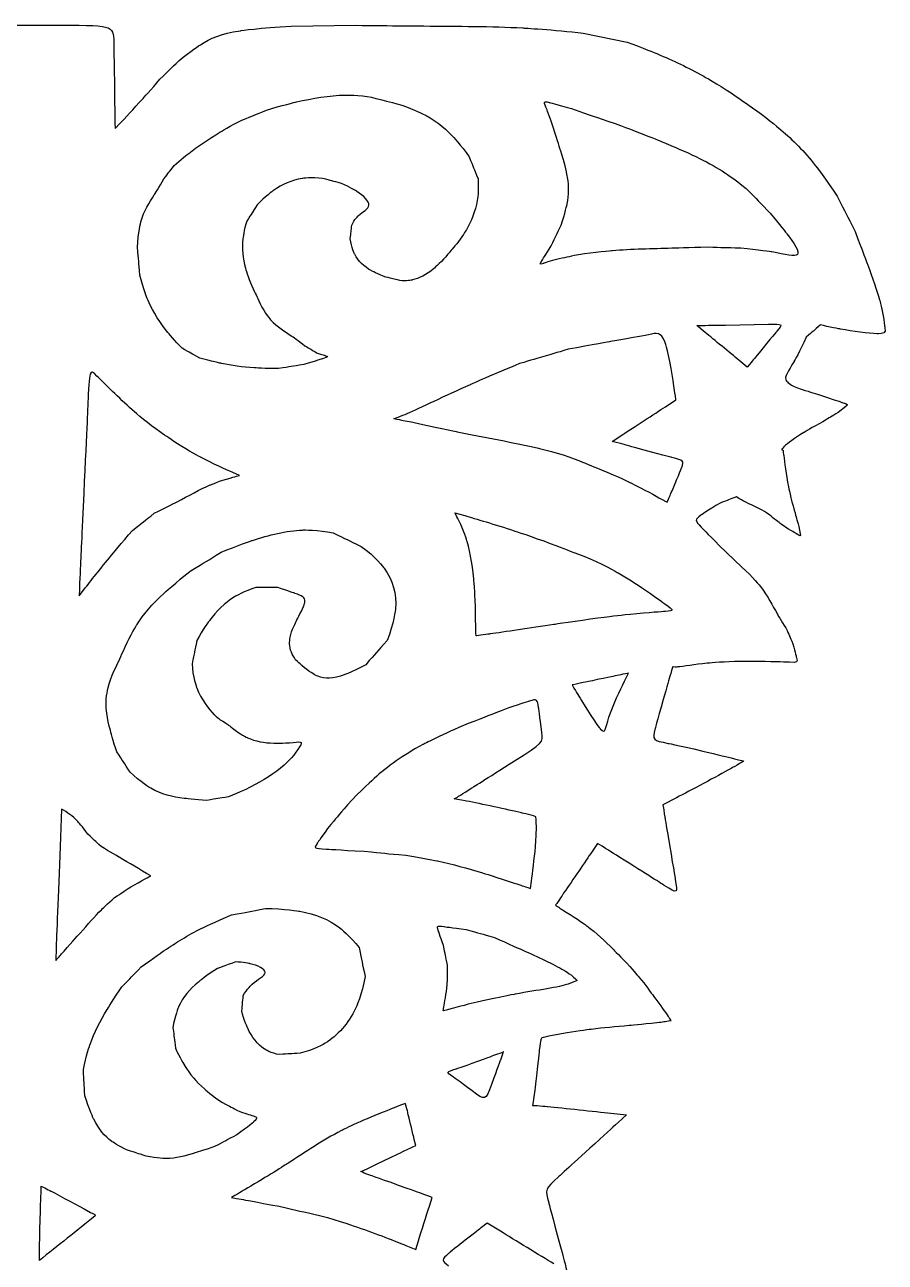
# Model space of a CAD drawing. Extents: x -124 to 557, y -142 to 357.
# Drawn here: x 380.5 to 557.1, y 91.7 to 345.6 of the extents above; entities that cross this region are included whole.
import ezdxf

# ---------------------------------------------------------------- set-up
doc = ezdxf.new("R2010")
doc.units = 0
doc.layers.add('layer_1', color=7, linetype='CONTINUOUS')

msp = doc.modelspace()

# ---------------------------------------------------------------- linework, layer by layer
at = {"layer": 'layer_1', "color": 1}
for p, q in [((435.158325, 345.271946), (448.44649, 345.474846)), ((495.109765, 343.851756), (504.137762, 342.025638)), ((398.997899, 324.274002), (399.961235, 325.288383)), ((451.102292, 308.549023), (451.102292, 308.549023)), ((539.076036, 298.440958), (539.076036, 298.440958)), ((508.498666, 281.983579), (508.498666, 281.983579)), ((520.130696, 282.441084), (518.403693, 283.863343)), ((524.296025, 283.964921), (533.133941, 284.117032)), ((528.765456, 275.330299), (527.038324, 276.752559)), ((395.2808, 273.501581), (395.2808, 273.501581)), ((511.952929, 267.202799), (514.137437, 268.625186)), ((548.974269, 267.26452), (547.452629, 266.04723)), ((501.032733, 260.092014), (503.216591, 261.514402)), ((535.888363, 258.337982), (536.091263, 258.337982)), ((424.537489, 253.082808), (423.165634, 253.692423)), ((511.140157, 248.256818), (512.308846, 247.596798)), ((468.727591, 245.463345), (470.809861, 244.853867)), ((539.337572, 242.614468), (539.641922, 241.092699)), ((523.005311, 238.760192), (527.671938, 234.296465)), ((391.623509, 228.397129), (392.741025, 229.819516)), ((511.851213, 226.771704), (511.851213, 226.771704)), ((436.041645, 215.292434), (436.041645, 215.292434)), ((532.439887, 214.92097), (526.15017, 214.92097)), ((503.571867, 210.872767), (504.384511, 212.549365)), ((492.803654, 210.111168), (492.803654, 210.111168)), ((500.371944, 203.508284), (500.371944, 203.508284)), ((468.617589, 186.737481), (469.262053, 187.106876)), ((514.230628, 186.974213), (511.441174, 185.50349)), ((388.038643, 184.662462), (388.038643, 184.662462)), ((498.050909, 177.591461), (496.630728, 175.511388)), ((484.27061, 168.359264), (484.473776, 169.883238)), ((387.022697, 158.75768), (386.81954, 153.577192)), ((429.790539, 151.138995), (429.790539, 151.138995)), ((493.844442, 149.463688), (492.01576, 148.752622)), ((491.815744, 138.738893), (488.366663, 138.130184)), ((478.70583, 134.833727), (478.70583, 134.833727)), ((459.112273, 122.266727), (459.070548, 122.438798)), ((500.74241, 122.254824), (503.988719, 121.90006)), ((460.724476, 115.634048), (460.428028, 116.853151)), ((460.724476, 115.634048), (460.724476, 115.634048)), ((460.724476, 115.634048), (460.724476, 115.634048)), ((422.934744, 104.967423), (422.934744, 104.967423)), ((463.51795, 103.189887), (464.077033, 104.967423)), ((394.830941, 101.438657), (394.923455, 101.161509)), ((478.121257, 98.010571), (475.382207, 99.684066)), ((458.69273, 95.113698), (460.724476, 94.300926)), ((460.724476, 94.300926), (461.282909, 96.079102)), ((460.724476, 94.300926), (460.724476, 94.300926))]:
    msp.add_line(p, q, dxfattribs=at)
for points in [[(352.883864, 345.445547), (369.222946, 345.445025), (385.556589, 345.474846), (385.556589, 345.474846)], [(385.556589, 345.474846), (398.692899, 345.498286), (398.693549, 345.576296), (398.743954, 342.025638)], [(448.44649, 345.474846), (455.446238, 345.373396), (462.394931, 345.322342), (462.394931, 345.322342)], [(462.394931, 345.322342), (469.343753, 345.271983), (476.241401, 345.271983), (482.682835, 344.916542)], [(416.520586, 341.467461), (418.625408, 342.837247), (420.602474, 343.750306), (424.735674, 344.359015)], [(424.735674, 344.359015), (424.735674, 344.359015), (428.868745, 344.967587), (435.158325, 345.271946)], [(482.682835, 344.916542), (482.682835, 344.916542), (489.124407, 344.561915), (495.109765, 343.851756)], [(398.743954, 342.025638), (398.743954, 342.025638), (398.794953, 338.475748), (398.896449, 331.37455)], [(412.185264, 338.272848), (414.416414, 340.098188), (416.520586, 341.467461), (416.520586, 341.467461)], [(504.137762, 342.025638), (507.180521, 340.910448), (510.325251, 339.591707), (510.325251, 339.591707)], [(408.228797, 334.417959), (410.206641, 336.345408), (410.206641, 336.345408), (412.185264, 338.272848)], [(510.325251, 339.591707), (513.470101, 338.272848), (516.715768, 336.751208), (519.707994, 335.076935)], [(404.678266, 330.360041), (404.678266, 330.360041), (406.504256, 332.388931), (408.228797, 334.417959)], [(519.707994, 335.076935), (519.707994, 335.076935), (522.701126, 333.403449), (525.440185, 331.577459)], [(398.896449, 331.37455), (398.946808, 327.823892), (398.946808, 327.823892), (398.997899, 324.274002)], [(399.961235, 325.288383), (400.925349, 326.302901), (402.852139, 328.331151), (404.678266, 330.360041)], [(436.219924, 329.729394), (439.470902, 330.491633), (443.127552, 331.101249), (446.175365, 331.151653)], [(446.175365, 331.151653), (446.175365, 331.151653), (449.223177, 331.202836), (451.661374, 330.694927)], [(451.661374, 330.694927), (454.251682, 330.034137), (454.251682, 330.034137), (456.84264, 329.374117)], [(525.440185, 331.577459), (528.077784, 329.751332), (528.077784, 329.751332), (530.715383, 327.925342)], [(425.045398, 326.021561), (427.585302, 327.037498), (427.585302, 327.037498), (430.125086, 328.053436)], [(430.125086, 328.053436), (432.968955, 328.967795), (436.219924, 329.729394), (436.219924, 329.729394)], [(456.84264, 329.374117), (459.584931, 328.561473), (461.971945, 327.392775), (461.971945, 327.392775)], [(487.673571, 328.103969), (487.013551, 329.780567), (486.708807, 329.983733), (488.131067, 329.627806)], [(489.35017, 323.27927), (488.334232, 326.42802), (487.673571, 328.103969), (487.673571, 328.103969)], [(488.131067, 329.627806), (488.131067, 329.627806), (489.553335, 329.272539), (492.702076, 328.358308)], [(492.702076, 328.358308), (497.172148, 326.834342), (497.172148, 326.834342), (501.64222, 325.310495)], [(530.715383, 327.925342), (533.250755, 326.100001), (535.685454, 324.020057), (535.685454, 324.020057)], [(420.524143, 323.532968), (420.524143, 323.532968), (422.810358, 324.904823), (425.045398, 326.021561)], [(461.971945, 327.392775), (464.359747, 326.224855), (466.390972, 324.701658), (468.219553, 322.77137)], [(501.64222, 325.310495), (507.432324, 323.177692), (512.308846, 321.145817), (512.308846, 321.145817)], [(414.124553, 319.164474), (415.902739, 320.536329), (418.238707, 322.161754), (420.524143, 323.532968)], [(468.219553, 322.77137), (468.219553, 322.77137), (470.048272, 320.841073), (471.673688, 318.504454)], [(490.975723, 318.098132), (490.162942, 320.688312), (490.162942, 320.688312), (489.35017, 323.27927)], [(535.685454, 324.020057), (538.120291, 321.940625), (540.452753, 319.608153), (542.734957, 316.716599)], [(512.308846, 321.145817), (517.185249, 319.113942), (521.146634, 317.183782), (524.194446, 315.202302)], [(411.127923, 316.675745), (412.347026, 317.79326), (414.124553, 319.164474), (414.124553, 319.164474)], [(471.673688, 318.504454), (472.588047, 316.21824), (472.588047, 316.21824), (473.502407, 313.932804)], [(491.889304, 314.238198), (491.889304, 314.238198), (491.58456, 316.066907), (490.975723, 318.098132)], [(408.994469, 313.932804), (410.060802, 315.30389), (410.060802, 315.30389), (411.127923, 316.675745)], [(524.194446, 315.202302), (524.194446, 315.202302), (527.242259, 313.22161), (529.374934, 311.190513)], [(542.734957, 316.716599), (542.734957, 316.716599), (545.01793, 313.825695), (547.249729, 310.376487)], [(407.064823, 310.682476), (407.064823, 310.682476), (408.08076, 312.308029), (408.994469, 313.932804)], [(437.387844, 314.034382), (435.305574, 313.729638), (433.274477, 312.815938), (431.496163, 311.545652)], [(441.603705, 314.035032), (439.470902, 314.339126), (437.387844, 314.034382), (437.387844, 314.034382)], [(445.464171, 313.019095), (443.533874, 313.527132), (443.533874, 313.527132), (441.603705, 314.035032)], [(448.613562, 311.39367), (448.613562, 311.39367), (447.191302, 312.308029), (445.464171, 313.019095)], [(473.502407, 313.932804), (473.705563, 311.698413), (473.349646, 309.513777), (473.349646, 309.513777)], [(491.787717, 308.802712), (492.194176, 310.784063), (492.194176, 312.409607), (491.889304, 314.238198)], [(404.321882, 305.145293), (404.931369, 307.431507), (406.049013, 309.05706), (407.064823, 310.682476)], [(431.496163, 311.545652), (431.496163, 311.545652), (429.718627, 310.276154), (428.194789, 308.650601)], [(451.102292, 308.549023), (451.153291, 309.361804), (450.035821, 310.479319), (448.613562, 311.39367)], [(529.374934, 311.190513), (531.406809, 309.05706), (531.406809, 309.05706), (533.438684, 306.923598)], [(547.249729, 310.376487), (549.075719, 306.774774), (549.075719, 306.774774), (550.901837, 303.173839)], [(428.194789, 308.650601), (427.127669, 306.974002), (427.127669, 306.974002), (426.061336, 305.298054)], [(448.968829, 306.415569), (449.832656, 307.228341), (451.051759, 307.736251), (451.102292, 308.549023)], [(473.349646, 309.513777), (472.994497, 307.329929), (472.080147, 305.196466), (471.114605, 303.519868)], [(490.569264, 304.486051), (491.381395, 306.822019), (491.787717, 308.802712), (491.787717, 308.802712)], [(403.610688, 299.9144), (403.712266, 302.859857), (404.321882, 305.145293), (404.321882, 305.145293)], [(426.061336, 305.298054), (425.451848, 303.571691), (425.248555, 301.641404), (425.248555, 301.641404)], [(447.597624, 304.485272), (448.105653, 305.602788), (448.968829, 306.415569), (448.968829, 306.415569)], [(533.438684, 306.923598), (535.368981, 304.689216), (536.892819, 302.707736), (536.892819, 302.707736)], [(447.29288, 301.640753), (447.444863, 303.063013), (447.444863, 303.063013), (447.597624, 304.485272)], [(471.114605, 303.519868), (471.114605, 303.519868), (470.14985, 301.84391), (469.133913, 300.625466)], [(488.537398, 300.219144), (489.553335, 302.352597), (489.553335, 302.352597), (490.569264, 304.486051)], [(536.892819, 302.707736), (538.416794, 300.727044), (539.533531, 299.000041), (539.076036, 298.440958)], [(550.901837, 303.173839), (552.321387, 299.420921), (553.437218, 296.427917), (553.437218, 296.427917)], [(404.118716, 294.225097), (403.864377, 297.069744), (403.864377, 297.069744), (403.610688, 299.9144)], [(425.248555, 301.641404), (425.045398, 299.711107), (425.248555, 297.577653), (425.756592, 295.647485)], [(448.20724, 298.492004), (448.20724, 298.492004), (447.496037, 299.9144), (447.29288, 301.640753)], [(469.133913, 300.625466), (468.016397, 299.304785), (468.016397, 299.304785), (466.898872, 297.984103)], [(486.708807, 297.323442), (486.708807, 297.323442), (487.318295, 298.288847), (488.537398, 300.219144)], [(513.27361, 299.711107), (509.362621, 299.609528), (504.893189, 299.50795), (501.083138, 299.203207)], [(520.537155, 299.9144), (517.185249, 299.812685), (513.27361, 299.711107), (513.27361, 299.711107)], [(527.445425, 299.711107), (523.99129, 299.812685), (523.99129, 299.812685), (520.537155, 299.9144)], [(533.793961, 298.948858), (533.793961, 298.948858), (531.000487, 299.406363), (527.445425, 299.711107)], [(451.559787, 295.139456), (450.137399, 295.952228), (448.918305, 297.069744), (448.20724, 298.492004)], [(466.898872, 297.984103), (465.680428, 296.561844), (464.308564, 295.4442), (464.308564, 295.4442)], [(486.911973, 296.612248), (486.099201, 296.35855), (486.099201, 296.35855), (486.708807, 297.323442)], [(489.34952, 297.374488), (487.724745, 296.866588), (486.911973, 296.612248), (486.911973, 296.612248)], [(494.124336, 298.390425), (491.736543, 297.882525), (491.736543, 297.882525), (489.34952, 297.374488)], [(501.083138, 299.203207), (501.083138, 299.203207), (497.273726, 298.898463), (494.124336, 298.390425)], [(539.076036, 298.440958), (538.619309, 297.882525), (536.588075, 298.491958), (533.793961, 298.948858)], [(425.756592, 295.647485), (425.756592, 295.647485), (426.264492, 293.717197), (427.077273, 291.990835)], [(454.606821, 293.818775), (452.982047, 294.326675), (451.559787, 295.139456), (451.559787, 295.139456)], [(464.308564, 295.4442), (462.937487, 294.326675), (461.413512, 293.514031), (460.041657, 293.209159)], [(553.437218, 296.427917), (554.553177, 293.435691), (555.364786, 291.204542), (555.922322, 289.124469)], [(405.794674, 288.993426), (405.794674, 288.993426), (404.728204, 291.482806), (404.118716, 294.225097)], [(457.451478, 293.107581), (456.029081, 293.462848), (456.029081, 293.462848), (454.606821, 293.818775)], [(460.041657, 293.209159), (460.041657, 293.209159), (458.670572, 292.904416), (457.451478, 293.107581)], [(427.077273, 291.990835), (427.94045, 290.162125), (427.94045, 290.162125), (428.804405, 288.333415)], [(409.857646, 282.441084), (408.384854, 284.269793), (406.861657, 286.504825), (405.794674, 288.993426)], [(428.804405, 288.333415), (429.718627, 286.403247), (430.988263, 284.980859), (430.988263, 284.980859)], [(555.922322, 289.124469), (555.922322, 289.124469), (556.480626, 287.045174), (556.784976, 285.118375)], [(430.988263, 284.980859), (432.258539, 283.5586), (433.883314, 282.64424), (435.305574, 281.678835)], [(556.784976, 285.118375), (556.936831, 283.901094), (556.936831, 283.901094), (557.089326, 282.683676)], [(412.753348, 279.190756), (411.331088, 280.612365), (409.857646, 282.441084), (409.857646, 282.441084)], [(508.498666, 281.983579), (506.822836, 281.628303), (504.385289, 281.221981), (500.676816, 280.56132)], [(511.902396, 280.409209), (511.089624, 282.64424), (510.175393, 282.339496), (508.498666, 281.983579)], [(518.403693, 283.863343), (521.349799, 283.913885), (521.349799, 283.913885), (524.296025, 283.964921)], [(527.038324, 276.752559), (525.311321, 278.174818), (521.857828, 281.018815), (520.130696, 282.441084)], [(534.860944, 282.694773), (534.860944, 282.694773), (533.64185, 281.221981), (531.203653, 278.276396)], [(533.133941, 284.117032), (536.080175, 284.168215), (536.080175, 284.168215), (534.860944, 282.694773)], [(543.80052, 284.001766), (542.329285, 282.73343), (542.329285, 282.73343), (540.858562, 281.465616)], [(547.908705, 283.13988), (547.908705, 283.13988), (545.423739, 283.596735), (543.80052, 284.001766)], [(555.415062, 282.176417), (553.741568, 282.176417), (550.394587, 282.683676), (547.908705, 283.13988)], [(557.089326, 282.683676), (557.089326, 282.176417), (555.415062, 282.176417), (555.415062, 282.176417)], [(435.305574, 281.678835), (435.305574, 281.678835), (436.727961, 280.713952), (437.947064, 279.698784)], [(437.947064, 279.698784), (439.166158, 278.98759), (439.166158, 278.98759), (440.385261, 278.276396)], [(500.676816, 280.56132), (500.676816, 280.56132), (496.968983, 279.901299), (491.991661, 278.98759)], [(513.426371, 273.400002), (512.715168, 278.174168), (511.902396, 280.409209), (511.902396, 280.409209)], [(540.858562, 281.465616), (539.540472, 278.524436), (538.373458, 276.495409), (538.373458, 276.495409)], [(416.410767, 277.158881), (414.582057, 278.174818), (414.582057, 278.174818), (412.753348, 279.190756)], [(420.829015, 276.091898), (420.829015, 276.091898), (418.645029, 276.549393), (416.410767, 277.158881)], [(441.553173, 277.057302), (441.553173, 277.057302), (440.283674, 276.650971), (437.743771, 275.838199)], [(440.385261, 278.276396), (441.604355, 277.870074), (442.213971, 277.666918), (442.213971, 277.666918)], [(442.213971, 277.666918), (442.823458, 277.463753), (442.823458, 277.463753), (441.553173, 277.057302)], [(491.991661, 278.98759), (487.013551, 277.514157), (487.013551, 277.514157), (482.035579, 276.041365)], [(531.203653, 278.276396), (529.98455, 276.802963), (529.98455, 276.802963), (528.765456, 275.330299)], [(395.2808, 273.501581), (393.756963, 275.025556), (393.756963, 275.025556), (393.401036, 267.253972)], [(427.534128, 275.177538), (425.146976, 275.330299), (423.013523, 275.635043), (420.829015, 276.091898)], [(432.562633, 275.025556), (429.92192, 275.025556), (427.534128, 275.177538), (427.534128, 275.177538)], [(437.743771, 275.838199), (435.152813, 275.431877), (435.152813, 275.431877), (432.562633, 275.025556)], [(482.035579, 276.041365), (477.058119, 274.009618), (471.927386, 271.723404), (471.927386, 271.723404)], [(538.373458, 276.495409), (537.207222, 274.466518), (536.192713, 273.350687), (536.851818, 272.437619)], [(402.493163, 266.593961), (399.85181, 268.93058), (396.804647, 271.977743), (395.2808, 273.501581)], [(471.927386, 271.723404), (466.797294, 269.43783), (461.515091, 266.898705), (458.873737, 265.730135)], [(514.137437, 268.625186), (513.78151, 271.01221), (513.78151, 271.01221), (513.426371, 273.400002)], [(536.851818, 272.437619), (536.851818, 272.437619), (537.511581, 271.52456), (539.844181, 270.815179)], [(539.844181, 270.815179), (542.227826, 270.053974), (542.227826, 270.053974), (544.61213, 269.293411)], [(544.61213, 269.293411), (547.046829, 268.48193), (548.264238, 268.07613), (548.264238, 268.07613)], [(393.401036, 267.253972), (393.401036, 267.253972), (393.045769, 259.482527), (392.334575, 243.940157)], [(503.216591, 261.514402), (505.401227, 262.936661), (509.768943, 265.780539), (511.952929, 267.202799)], [(548.264238, 268.07613), (549.481528, 267.67032), (549.481528, 267.67032), (548.974269, 267.26452)], [(407.368916, 262.631918), (405.134654, 264.257343), (402.493163, 266.593961), (402.493163, 266.593961)], [(458.873737, 265.730135), (458.873737, 265.730135), (456.232375, 264.562086), (456.232375, 264.765252)], [(456.232375, 264.765252), (458.162543, 264.409325), (458.162543, 264.409325), (460.092831, 264.054186)], [(544.30777, 264.119662), (542.178071, 263.003831), (540.352081, 261.887862), (540.352081, 261.887862)], [(547.452629, 266.04723), (545.879815, 265.083126), (545.879815, 265.083126), (544.30777, 264.119662)], [(411.838988, 259.584114), (409.603948, 261.107952), (409.603948, 261.107952), (407.368916, 262.631918)], [(460.092831, 264.054186), (463.952647, 263.139827), (469.235491, 262.072707), (469.235491, 262.072707)], [(469.235491, 262.072707), (474.518344, 261.006374), (481.222798, 259.787271), (485.896035, 258.669755)], [(540.352081, 261.887862), (538.525962, 260.772031), (537.004322, 259.656713), (536.344568, 259.048132)], [(416.56275, 256.841045), (416.56275, 256.841045), (414.074157, 258.161717), (411.838988, 259.584114)], [(505.908486, 258.771333), (503.470152, 259.431353), (503.470152, 259.431353), (501.032733, 260.092014)], [(536.344568, 259.048132), (536.344568, 259.048132), (535.685454, 258.439432), (535.888363, 258.337982)], [(423.165634, 253.692423), (421.79442, 254.301911), (419.052129, 255.520364), (416.56275, 256.841045)], [(485.896035, 258.669755), (485.896035, 258.669755), (490.569264, 257.552239), (493.209976, 256.536301)], [(493.209976, 256.536301), (496.105028, 255.367603), (496.105028, 255.367603), (499.000858, 254.199683)], [(513.27361, 256.789991), (513.27361, 256.789991), (510.78488, 257.450652), (505.908486, 258.771333)], [(515.304707, 254.707583), (515.86379, 256.12998), (515.762211, 256.12998), (513.27361, 256.789991)], [(536.091263, 258.337982), (536.091263, 258.439432), (536.243118, 257.170968), (536.243118, 257.170968)], [(536.243118, 257.170968), (536.395613, 255.903283), (536.699972, 253.265674), (537.207222, 250.779801)], [(499.000858, 254.199683), (502.14948, 252.879651), (504.892549, 251.55897), (504.892549, 251.55897)], [(513.527949, 250.441454), (514.746274, 253.285323), (515.304707, 254.707583), (515.304707, 254.707583)], [(418.544229, 251.15252), (418.544229, 251.15252), (420.677683, 252.066879), (422.607201, 252.574908)], [(422.607201, 252.574908), (423.571956, 252.828469), (423.571956, 252.828469), (424.537489, 253.082808)], [(504.892549, 251.55897), (507.635489, 250.238289), (509.972108, 248.917479), (511.140157, 248.256818)], [(411.73741, 247.698386), (414.074157, 248.917479), (416.410767, 250.238289), (418.544229, 251.15252)], [(512.308846, 247.596798), (512.918333, 249.019067), (512.918333, 249.019067), (513.527949, 250.441454)], [(537.207222, 250.779801), (537.207222, 250.779801), (537.714481, 248.294697), (538.424512, 245.962226)], [(407.064823, 245.361767), (409.400791, 246.479282), (411.73741, 247.698386), (411.73741, 247.698386)], [(523.309707, 247.48318), (520.571427, 245.86074), (519.252568, 244.94768), (519.252568, 244.94768)], [(526.556016, 248.70047), (524.932926, 248.091889), (524.932926, 248.091889), (523.309707, 247.48318)], [(528.179234, 247.737134), (528.179234, 247.737134), (527.063275, 248.295439), (526.556016, 248.70047)], [(532.286778, 245.708235), (531.018964, 246.469321), (529.295065, 247.17948), (528.179234, 247.737134)], [(392.334575, 243.940157), (391.978648, 236.168702), (391.978648, 236.168702), (391.623509, 228.397129)], [(402.59475, 241.806054), (404.829782, 243.583581), (404.829782, 243.583581), (407.064823, 245.361767)], [(469.641941, 243.736342), (469.184317, 244.599518), (469.184317, 244.599518), (468.727591, 245.463345)], [(470.809861, 244.853867), (472.892919, 244.244251), (477.057469, 243.025798), (480.918063, 241.755521)], [(519.252568, 244.94768), (517.933827, 244.034621), (518.035277, 243.831712), (519.302926, 242.512981)], [(534.366723, 244.136071), (533.555114, 244.94768), (532.286778, 245.708235), (532.286778, 245.708235)], [(536.699972, 242.411531), (535.532958, 243.273407), (535.532958, 243.273407), (534.366723, 244.136071)], [(538.424512, 245.962226), (538.880717, 244.287962), (538.880717, 244.287962), (539.337572, 242.614468)], [(398.276789, 236.727144), (398.276789, 236.727144), (400.461297, 239.368498), (402.59475, 241.806054)], [(427.201009, 239.773529), (430.553557, 240.891044), (434.210207, 241.805404), (437.51158, 241.906982)], [(437.51158, 241.906982), (437.51158, 241.906982), (440.813732, 242.00856), (443.759188, 241.297366)], [(443.759188, 241.297366), (446.65424, 239.925511), (446.65424, 239.925511), (449.55007, 238.554426)], [(471.267366, 239.571663), (471.267366, 239.571663), (470.556172, 242.00986), (469.641941, 243.736342)], [(480.918063, 241.755521), (480.918063, 241.755521), (484.77852, 240.486023), (488.333582, 239.165341)], [(519.302926, 242.512981), (519.302926, 242.512981), (520.57139, 241.194113), (523.005311, 238.760192)], [(538.982167, 241.041608), (538.982167, 241.041608), (538.221741, 241.498463), (536.699972, 242.411531)], [(420.80129, 237.335204), (423.848453, 238.656013), (427.201009, 239.773529), (427.201009, 239.773529)], [(472.740158, 230.632169), (472.486469, 233.984716), (471.97856, 237.133466), (471.267366, 239.571663)], [(488.333582, 239.165341), (491.787717, 237.84466), (491.787717, 237.84466), (495.241851, 236.523851)], [(539.641922, 241.092699), (539.743372, 240.585568), (539.743372, 240.585568), (538.982167, 241.041608)], [(392.741025, 229.819516), (393.858541, 231.241776), (396.092803, 234.085654), (398.276789, 236.727144)], [(414.604215, 233.576325), (417.702423, 235.455439), (417.702423, 235.455439), (420.80129, 237.335204)], [(449.55007, 238.554426), (452.393948, 236.522551), (454.222657, 234.084225), (454.222657, 234.084225)], [(495.241851, 236.523851), (498.594408, 235.203169), (502.251836, 233.120249), (502.251836, 233.120249)], [(454.222657, 234.084225), (456.051239, 231.646028), (456.86402, 228.802159), (456.559276, 225.703164)], [(527.671938, 234.296465), (529.903088, 232.267574), (531.475132, 230.28908), (531.475132, 230.28908)], [(409.016627, 228.903738), (409.016627, 228.903738), (411.454824, 231.138769), (414.604215, 233.576325)], [(502.251836, 233.120249), (505.909127, 231.037841), (509.870521, 228.193972), (511.851213, 226.771704)], [(403.480085, 222.452323), (404.85194, 224.636831), (406.578293, 226.668706), (409.016627, 228.903738)], [(427.914923, 230.12361), (425.578304, 229.412416), (423.546429, 228.193322), (423.546429, 228.193322)], [(432.384995, 230.12361), (430.149954, 230.12361), (430.149954, 230.12361), (427.914923, 230.12361)], [(435.940067, 228.904388), (435.940067, 228.904388), (434.517798, 229.412416), (432.384995, 230.12361)], [(437.971932, 227.178025), (438.07352, 228.092385), (437.362326, 228.396478), (435.940067, 228.904388)], [(472.994497, 223.723891), (472.994497, 227.279613), (472.740158, 230.632169), (472.740158, 230.632169)], [(531.475132, 230.28908), (533.047818, 228.311107), (533.960877, 226.384307), (534.873936, 224.761217)], [(423.546429, 228.193322), (421.514554, 226.974219), (419.7882, 225.247738), (418.365813, 223.317569)], [(436.955995, 224.739828), (437.870354, 226.263675), (437.971932, 227.178025), (437.971932, 227.178025)], [(511.851213, 226.771704), (513.832693, 225.349316), (513.832693, 225.349316), (511.902396, 225.196683)], [(435.432029, 221.590438), (436.193627, 223.164817), (436.193627, 223.164817), (436.955995, 224.739828)], [(456.559276, 225.703164), (456.559276, 225.703164), (456.254404, 222.604956), (454.832145, 219.253178)], [(473.096076, 220.168178), (473.044893, 221.945714), (473.044893, 221.945714), (472.994497, 223.723891)], [(498.086508, 223.825478), (493.92182, 223.215991), (489.095831, 222.504797), (489.095831, 222.504797)], [(506.112293, 224.739828), (502.099075, 224.282333), (502.099075, 224.282333), (498.086508, 223.825478)], [(511.902396, 225.196683), (511.902396, 225.196683), (509.972108, 225.044572), (506.112293, 224.739828)], [(534.873936, 224.761217), (534.873936, 224.761217), (535.786867, 223.138127), (536.699936, 221.819268)], [(401.093061, 217.932368), (402.108999, 220.268337), (403.480085, 222.452323), (403.480085, 222.452323)], [(418.365813, 223.317569), (418.365813, 223.317569), (416.943553, 221.387281), (415.826028, 219.253828)], [(434.823192, 218.644212), (434.823192, 218.644212), (434.823192, 219.965022), (435.432029, 221.590438)], [(489.095831, 222.504797), (484.27061, 221.793603), (478.785251, 220.980822), (475.991136, 220.5745)], [(536.699936, 221.819268), (537.410095, 220.196178), (537.410095, 220.196178), (538.120254, 218.572959)], [(415.826028, 219.253828), (415.318128, 216.866026), (415.318128, 216.866026), (414.810091, 214.479012)], [(436.041645, 215.292434), (435.432029, 216.308372), (434.823192, 217.323531), (434.823192, 218.644212)], [(454.832145, 219.253178), (452.647509, 216.763798), (452.647509, 216.763798), (450.463651, 214.275068)], [(475.991136, 220.5745), (475.991136, 220.5745), (473.197663, 220.168178), (473.096076, 220.168178)], [(538.120254, 218.572959), (538.627376, 216.64616), (538.88068, 215.682183), (538.88068, 215.682183)], [(398.85803, 213.055974), (399.975546, 215.494171), (399.975546, 215.494171), (401.093061, 217.932368)], [(414.810091, 214.479012), (414.911678, 211.838171), (415.774855, 209.501553), (415.774855, 209.501553)], [(437.361676, 214.072553), (436.701656, 214.682168), (436.701656, 214.682168), (436.041645, 215.292434)], [(440.102538, 212.141615), (440.102538, 212.141615), (438.680929, 212.853459), (437.361676, 214.072553)], [(450.463651, 214.275068), (447.518195, 212.649652), (445.283163, 211.938449), (445.283163, 211.938449)], [(513.470064, 213.907111), (512.760042, 211.421357), (512.760042, 211.421357), (512.049883, 208.936262)], [(514.484582, 213.805661), (514.484582, 213.805661), (513.368614, 213.704201), (513.470064, 213.907111)], [(520.570612, 214.566215), (517.933013, 214.312911), (515.600413, 213.907111), (514.484582, 213.805661)], [(526.15017, 214.92097), (523.208221, 214.82017), (520.570612, 214.566215), (520.570612, 214.566215)], [(537.46049, 214.769115), (537.46049, 214.769115), (535.786867, 214.820206), (532.439887, 214.92097)], [(538.88068, 215.682183), (539.134635, 214.71872), (539.134635, 214.71872), (537.46049, 214.769115)], [(397.28301, 208.02746), (397.28301, 208.02746), (397.638927, 210.51684), (398.85803, 213.055974)], [(445.283163, 211.938449), (443.048123, 211.227256), (441.524935, 211.430421), (440.102538, 212.141615)], [(500.524055, 211.736584), (496.664248, 210.92394), (494.733951, 210.51749), (494.733951, 210.51749)], [(500.371944, 203.508284), (501.13432, 205.844903), (502.759095, 209.196809), (503.571867, 210.872767)], [(504.384511, 212.549365), (502.454352, 212.143043), (502.454352, 212.143043), (500.524055, 211.736584)], [(415.774855, 209.501553), (416.63881, 207.164934), (418.264235, 205.133837), (419.38175, 204.016321)], [(494.733951, 210.51749), (492.803654, 210.111168), (492.803654, 210.111168), (492.803654, 210.111168)], [(492.803654, 210.111168), (493.971575, 208.180871), (493.971575, 208.180871), (495.140273, 206.250574)], [(512.049883, 208.936262), (510.528115, 203.763154), (509.86836, 201.227005), (509.86836, 201.227005)], [(398.045249, 200.814319), (397.435642, 203.100533), (396.927733, 205.53873), (397.28301, 208.02746)], [(484.067326, 206.809786), (484.067326, 206.809786), (482.543479, 206.35294), (479.598023, 205.336993)], [(485.94644, 205.438581), (485.69287, 207.165712), (485.591292, 207.26729), (484.067326, 206.809786)], [(495.140273, 206.250574), (497.476892, 202.390768), (498.594408, 201.120491), (498.594408, 201.120491)], [(419.38175, 204.016321), (419.38175, 204.016321), (420.499266, 202.898796), (421.108882, 202.695512)], [(479.598023, 205.336993), (475.534282, 203.761982), (475.534282, 203.761982), (471.470531, 202.187602)], [(486.607229, 200.358893), (486.200779, 203.711449), (485.94644, 205.438581), (485.94644, 205.438581)], [(498.594408, 201.120491), (499.711924, 199.850993), (499.610345, 201.171674), (500.371944, 203.508284)], [(399.36593, 196.39608), (398.654736, 198.528883), (398.045249, 200.814319), (398.045249, 200.814319)], [(421.108882, 202.695512), (422.124819, 201.984446), (422.124819, 201.984446), (423.140757, 201.273252)], [(423.140757, 201.273252), (424.562366, 200.054149), (426.187791, 199.29191), (426.187791, 199.29191)], [(471.470531, 202.187602), (466.290035, 200.054149), (462.175111, 197.869513), (462.175111, 197.869513)], [(509.86836, 201.227005), (509.209374, 198.690855), (509.412284, 198.792305), (512.557133, 198.132551)], [(426.187791, 199.29191), (427.813344, 198.530312), (429.641926, 198.22544), (431.572223, 198.174385)], [(431.572223, 198.174385), (431.572223, 198.174385), (433.50251, 198.123843), (435.533607, 198.327018)], [(435.533607, 198.327018), (437.565482, 198.530312), (437.565482, 198.530312), (436.548904, 196.904758)], [(480.991916, 194.5294), (486.911973, 198.275972), (486.911973, 198.275972), (486.607229, 200.358893)], [(512.557133, 198.132551), (512.557133, 198.132551), (515.701863, 197.473565), (521.78803, 196.053247)], [(402.108999, 192.23088), (400.737144, 194.31315), (400.737144, 194.31315), (399.36593, 196.39608)], [(436.548904, 196.904758), (435.531538, 195.278555), (433.702178, 193.653139), (433.702178, 193.653139)], [(462.175111, 197.869513), (458.060956, 195.685655), (455.013922, 193.451274), (452.169275, 190.911489)], [(521.78803, 196.053247), (524.881834, 195.292042), (524.881834, 195.292042), (527.976297, 194.531616)], [(433.702178, 193.653139), (431.873588, 192.027586), (429.232884, 190.402161), (426.845083, 189.183067)], [(472.111891, 188.910068), (472.111891, 188.910068), (475.071979, 190.783606), (480.991916, 194.5294)], [(527.976297, 194.531616), (528.077747, 194.430157), (525.338698, 192.908397), (525.338698, 192.908397)], [(406.324732, 188.928719), (406.324732, 188.928719), (404.140746, 190.199005), (402.108999, 192.23088)], [(452.169275, 190.911489), (452.169275, 190.911489), (449.324756, 188.371714), (446.683265, 185.527708)], [(525.338698, 192.908397), (522.59964, 191.386757), (517.020732, 188.445449), (514.230628, 186.974213)], [(413.181827, 186.847098), (410.845209, 187.151833), (408.50924, 187.659092), (406.324732, 188.928719)], [(426.845083, 189.183067), (426.845083, 189.183067), (424.45794, 187.963964), (422.324478, 187.151833)], [(469.262053, 187.106876), (469.481928, 187.245903), (470.140264, 187.662462), (472.111891, 188.910068)], [(417.854406, 186.440776), (415.518437, 186.542355), (413.181827, 186.847098), (413.181827, 186.847098)], [(422.324478, 187.151833), (420.089447, 186.795916), (420.089447, 186.795916), (417.854406, 186.440776)], [(446.683265, 185.527708), (444.65139, 183.089511), (444.65139, 183.089511), (442.619643, 180.651314)], [(471.165788, 186.288656), (471.165788, 186.288656), (469.304162, 186.654819), (468.617589, 186.737481)], [(482.441901, 183.851109), (479.597254, 184.511899), (474.010435, 185.730224), (471.165788, 186.288656)], [(511.441174, 185.50349), (511.948433, 182.460219), (511.948433, 182.460219), (512.455683, 179.417451)], [(388.038643, 184.662462), (387.632312, 174.300709), (387.22599, 163.938946), (387.022697, 158.75768)], [(391.340145, 182.122678), (390.273675, 183.240203), (389.156159, 183.951397), (388.038643, 184.662462)], [(485.388135, 183.089511), (485.286548, 183.191089), (482.441901, 183.851109), (482.441901, 183.851109)], [(485.489713, 181.159223), (485.438531, 182.124106), (485.438531, 182.124106), (485.388135, 183.089511)], [(393.423066, 179.481324), (392.407128, 181.005162), (391.340145, 182.122678), (391.340145, 182.122678)], [(442.619643, 180.651314), (441.198033, 178.619439), (440.48684, 177.603501), (440.48684, 177.603501)], [(485.286548, 176.892436), (485.286548, 176.892436), (485.489713, 179.330633), (485.489713, 181.159223)], [(396.166135, 176.941412), (394.79428, 178.211048), (394.79428, 178.211048), (393.423066, 179.481324)], [(512.455683, 179.417451), (513.470064, 173.330643), (513.977323, 170.287235), (513.977323, 170.287235)], [(399.873189, 174.757554), (399.873189, 174.757554), (397.892488, 175.926253), (396.166135, 176.941412)], [(440.48684, 177.603501), (439.775646, 176.587564), (439.775646, 176.587564), (442.365954, 176.434803)], [(442.365954, 176.434803), (442.365954, 176.434803), (444.956262, 176.282829), (450.137399, 175.978086)], [(450.137399, 175.978086), (454.403665, 175.571626), (454.403665, 175.571626), (458.670572, 175.165304)], [(484.473776, 169.883238), (484.676932, 171.407076), (485.083263, 174.454111), (485.286548, 176.892436)], [(496.630728, 175.511388), (495.210409, 173.432093), (492.370679, 169.273504), (490.925483, 167.143154)], [(503.529017, 174.142252), (500.789967, 175.866793), (500.789967, 175.866793), (498.050909, 177.591461)], [(406.324732, 170.948152), (404.089691, 172.268824), (401.85466, 173.589634), (399.873189, 174.757554)], [(458.670572, 175.165304), (462.023128, 174.657404), (465.172519, 173.996606), (465.172519, 173.996606)], [(465.172519, 173.996606), (468.32191, 173.336595), (471.267366, 172.524592), (474.416757, 171.559059)], [(511.745524, 168.969145), (511.745524, 168.969145), (509.006474, 170.693822), (503.529017, 174.142252)], [(402.260982, 168.713112), (404.292857, 169.830627), (406.324732, 170.948152), (406.324732, 170.948152)], [(474.416757, 171.559059), (474.416757, 171.559059), (477.566157, 170.594304), (480.918063, 169.476779)], [(513.977323, 170.287235), (514.484582, 167.244604), (514.484582, 167.244604), (511.745524, 168.969145)], [(398.908425, 166.47808), (400.584383, 167.595596), (400.584383, 167.595596), (402.260982, 168.713112)], [(480.918063, 169.476779), (482.593883, 168.917696), (482.593883, 168.917696), (484.27061, 168.359264)], [(396.215889, 163.98935), (396.215889, 163.98935), (397.587753, 165.361205), (398.908425, 166.47808)], [(490.925483, 167.143154), (490.925483, 167.143154), (489.480425, 165.012805), (489.430799, 164.910586)], [(391.848045, 159.214535), (393.423066, 160.992711), (394.844684, 162.618265), (396.215889, 163.98935)], [(416.788073, 160.180068), (416.788073, 160.180068), (419.63272, 161.602327), (422.88292, 162.923008)], [(422.88292, 162.923008), (426.387578, 163.583028), (426.387578, 163.583028), (429.892896, 164.24369)], [(429.892896, 164.24369), (433.651124, 164.24369), (436.902102, 163.684607), (436.902102, 163.684607)], [(436.902102, 163.684607), (440.153071, 163.126174), (442.895362, 162.008649), (445.130402, 160.281646)], [(489.430799, 164.910586), (490.521881, 164.200555), (490.521881, 164.200555), (491.612844, 163.490396)], [(491.612844, 163.490396), (493.844762, 162.171527), (495.822616, 160.700292), (495.822616, 160.700292)], [(409.117427, 155.608289), (411.50522, 157.233842), (413.943417, 158.75768), (416.788073, 160.180068)], [(445.130402, 160.281646), (445.130402, 160.281646), (447.365434, 158.554514), (449.092437, 156.217905)], [(465.349351, 159.723863), (464.994212, 160.739801), (464.994212, 160.739801), (466.51805, 160.536635)], [(466.51805, 160.536635), (466.51805, 160.536635), (468.041888, 160.333479), (471.08905, 159.927029)], [(495.822616, 160.700292), (497.801102, 159.229569), (499.525001, 157.607129), (501.249669, 155.882589)], [(388.546672, 155.50748), (390.273675, 157.436999), (391.848045, 159.214535), (391.848045, 159.214535)], [(466.416472, 156.676829), (465.705278, 158.707925), (465.349351, 159.723863), (465.349351, 159.723863)], [(471.08905, 159.927029), (473.984111, 159.114376), (473.984111, 159.114376), (476.879804, 158.301604)], [(476.879804, 158.301604), (479.622094, 157.083151), (482.669907, 155.711296), (482.669907, 155.711296)], [(386.81954, 153.577192), (387.682717, 154.541947), (387.682717, 154.541947), (388.546672, 155.50748)], [(404.394435, 152.256511), (406.730404, 153.982864), (409.117427, 155.608289), (409.117427, 155.608289)], [(449.092437, 156.217905), (449.702053, 153.27167), (449.702053, 153.27167), (450.311668, 150.325573)], [(467.229244, 152.613078), (466.822794, 154.644953), (466.822794, 154.644953), (466.416472, 156.676829)], [(482.669907, 155.711296), (485.71772, 154.34021), (489.070276, 152.816244), (491.102151, 151.597141)], [(501.249669, 155.882589), (501.249669, 155.882589), (502.97421, 154.158048), (504.69875, 152.33193)], [(423.695692, 153.272448), (421.866982, 152.61165), (421.866982, 152.61165), (420.038392, 151.951639)], [(426.743505, 152.916522), (426.743505, 152.916522), (425.21953, 153.272448), (423.695692, 153.272448)], [(429.790539, 151.138995), (429.790539, 151.850061), (428.267342, 152.561255), (426.743505, 152.916522)], [(467.178061, 148.650906), (467.178061, 148.650906), (467.330813, 150.581203), (467.229244, 152.613078)], [(400.432272, 148.192761), (402.413093, 150.224636), (402.413093, 150.224636), (404.394435, 152.256511)], [(420.038392, 151.951639), (417.905589, 150.630958), (416.127403, 149.157515), (416.127403, 149.157515)], [(427.149827, 148.700798), (428.267342, 149.716598), (429.790539, 150.427792), (429.790539, 151.138995)], [(450.311668, 150.325573), (449.803631, 146.770501), (448.381371, 143.722689), (448.381371, 143.722689)], [(491.102151, 151.597141), (491.102151, 151.597141), (493.134026, 150.378047), (493.844442, 149.463688)], [(504.69875, 152.33193), (506.119068, 150.657785), (506.119068, 150.657785), (507.539258, 148.9843)], [(397.384588, 143.519523), (397.384588, 143.519523), (398.806847, 145.856142), (400.432272, 148.192761)], [(416.127403, 149.157515), (414.349876, 147.684861), (412.927479, 146.059307), (412.063652, 144.077965)], [(425.321117, 146.364051), (426.032311, 147.684861), (427.149827, 148.700798), (427.149827, 148.700798)], [(466.466858, 144.028852), (466.619619, 144.892678), (467.026078, 146.720747), (467.178061, 148.650906)], [(492.01576, 148.752622), (490.187819, 148.041428), (485.819334, 147.533391), (481.146097, 146.669564)], [(507.539258, 148.9843), (508.654439, 147.463181), (509.770408, 145.941541), (509.770408, 145.941541)], [(425.016373, 143.214651), (425.168484, 144.789031), (425.168484, 144.789031), (425.321117, 146.364051)], [(481.146097, 146.669564), (481.146097, 146.669564), (476.473509, 145.806387), (471.496187, 144.587944)], [(509.770408, 145.941541), (510.886367, 144.419901), (512.002198, 142.898133), (512.559861, 142.086523)], [(393.87992, 136.357565), (394.743875, 138.846945), (395.9622, 141.182913), (397.384588, 143.519523)], [(412.063652, 144.077965), (412.063652, 144.077965), (411.200476, 142.097135), (410.895741, 139.761295)], [(426.235467, 139.659717), (426.235467, 139.659717), (425.422823, 141.38672), (425.016373, 143.214651)], [(448.381371, 143.722689), (446.959112, 140.674876), (444.623143, 138.135742), (442.133772, 136.611904)], [(466.416499, 143.267262), (466.314912, 143.165675), (466.466858, 144.028852), (466.466858, 144.028852)], [(471.496187, 144.587944), (468.956274, 143.927273), (468.956274, 143.927273), (466.416499, 143.267262)], [(410.895741, 139.761295), (411.149302, 137.678246), (411.149302, 137.678246), (411.403641, 135.595966)], [(429.689602, 135.39281), (428.267342, 136.30716), (427.048248, 137.932585), (426.235467, 139.659717)], [(504.49585, 140.209479), (501.756791, 139.956174), (499.22142, 139.753274), (496.735547, 139.448924)], [(510.176208, 140.767783), (507.234899, 140.463433), (504.49585, 140.209479), (504.49585, 140.209479)], [(513.118166, 141.173592), (511.646793, 140.970692), (511.646793, 140.970692), (510.176208, 140.767783)], [(512.559861, 142.086523), (512.559861, 142.086523), (513.118166, 141.275042), (513.118166, 141.173592)], [(486.844895, 137.774779), (486.337636, 137.622925), (486.337636, 137.521475), (486.083681, 135.188225)], [(488.366663, 138.130184), (487.352145, 137.927284), (486.844895, 137.774779), (486.844895, 137.774779)], [(496.735547, 139.448924), (496.735547, 139.448924), (494.250443, 139.144565), (491.815744, 138.738893)], [(392.508706, 131.228123), (393.016744, 133.868835), (393.87992, 136.357565), (393.87992, 136.357565)], [(411.403641, 135.595966), (412.216413, 133.767257), (413.282756, 132.040254), (413.282756, 132.040254)], [(432.736774, 134.275285), (431.111999, 134.478451), (429.689602, 135.39281), (429.689602, 135.39281)], [(437.00368, 134.580029), (434.870227, 134.427268), (434.870227, 134.427268), (432.736774, 134.275285)], [(442.133772, 136.611904), (442.133772, 136.611904), (439.645043, 135.087938), (437.00368, 134.580029)], [(474.845237, 133.41133), (476.775533, 134.122524), (476.775533, 134.122524), (478.70583, 134.833727)], [(478.70583, 134.833727), (478.70583, 134.833727), (478.70583, 134.833727), (478.096215, 133.156991)], [(486.083681, 135.188225), (486.083681, 135.188225), (485.830514, 132.854976), (485.323905, 128.290586)], [(413.282756, 132.040254), (414.349876, 130.313122), (415.670548, 128.688347), (417.346506, 127.214905)], [(469.00396, 131.32906), (469.00396, 131.32906), (470.98543, 131.989721), (474.845237, 133.41133)], [(478.096215, 133.156991), (478.096215, 133.156991), (477.486599, 131.481043), (476.267496, 128.129264)], [(392.813587, 125.843691), (392.660826, 128.535586), (392.660826, 128.535586), (392.508706, 131.228123)], [(468.242361, 129.805213), (466.92168, 130.770618), (467.023258, 130.66904), (469.00396, 131.32906)], [(472.305461, 126.808583), (469.563171, 128.84033), (468.242361, 129.805213), (468.242361, 129.805213)], [(417.346506, 127.214905), (417.346506, 127.214905), (419.023104, 125.742113), (421.054329, 124.421432)], [(476.267496, 128.129264), (475.048402, 124.776708), (475.048402, 124.776708), (472.305461, 126.808583)], [(485.323905, 128.290586), (485.019546, 126.058787), (485.019546, 126.058787), (484.715196, 123.82686)], [(394.642169, 121.017702), (394.642169, 121.017702), (393.62636, 123.10075), (392.813587, 125.843691)], [(421.054329, 124.421432), (422.831865, 123.507081), (422.831865, 123.507081), (424.610051, 122.592722)], [(424.610051, 122.592722), (426.133889, 122.084822), (427.098644, 121.780078), (427.098644, 121.780078)], [(454.020142, 122.440089), (449.449142, 120.713608), (445.48697, 118.681733), (445.48697, 118.681733)], [(458.591792, 124.26868), (456.305578, 123.35432), (456.305578, 123.35432), (454.020142, 122.440089)], [(458.946941, 122.947999), (458.946941, 122.947999), (458.592442, 124.370258), (458.591792, 124.26868)], [(459.070548, 122.438798), (459.027789, 122.623688), (458.985122, 122.795622), (458.946941, 122.947999)], [(459.242748, 121.728895), (459.242748, 121.728895), (459.168125, 122.036615), (459.112273, 122.266727)], [(484.715196, 123.82686), (484.613746, 123.92831), (487.809, 123.62396), (487.809, 123.62396)], [(487.809, 123.62396), (491.004263, 123.319729), (497.496752, 122.610219), (500.74241, 122.254824)], [(503.988719, 121.90006), (501.198487, 119.363911), (501.198487, 119.363911), (498.409161, 116.827762)], [(398.349342, 116.446692), (396.87655, 117.513813), (395.658106, 118.935422), (394.642169, 121.017702)], [(427.45457, 120.459269), (427.45457, 120.459269), (426.438633, 119.545038), (424.000436, 117.818556)], [(427.098644, 121.780078), (428.064186, 121.475206), (428.470508, 121.373619), (427.45457, 120.459269)], [(460.428028, 116.853151), (460.132221, 118.072245), (459.539324, 120.509802), (459.242748, 121.728895)], [(424.000436, 117.818556), (421.714221, 116.599453), (421.714221, 116.599453), (419.428785, 115.380359)], [(445.48697, 118.681733), (441.524935, 116.649986), (438.173029, 114.313239), (434.515729, 111.97662)], [(498.409161, 116.827762), (492.830253, 111.756113), (490.040149, 109.219954), (490.040149, 109.219954)], [(401.549788, 114.669165), (399.822785, 115.380359), (398.349342, 116.446692), (398.349342, 116.446692)], [(405.410373, 113.450062), (403.480085, 114.059678), (403.480085, 114.059678), (401.549788, 114.669165)], [(419.428785, 115.380359), (417.295973, 114.669165), (415.314631, 114.059678), (415.314631, 114.059678)], [(456.974535, 113.841231), (458.84951, 114.737571), (458.84951, 114.737571), (460.724476, 115.634048)], [(409.523877, 112.942162), (409.523877, 112.942162), (407.543185, 112.942162), (405.410373, 113.450062)], [(415.314631, 114.059678), (413.333938, 113.450062), (411.50522, 112.942162), (409.523877, 112.942162)], [(434.515729, 111.97662), (434.515729, 111.97662), (430.8583, 109.64001), (426.896916, 107.304042)], [(449.47531, 110.255065), (449.47531, 110.255065), (453.22538, 112.047882), (456.974535, 113.841231)], [(451.327606, 109.538423), (450.391739, 109.868822), (449.780182, 110.079633), (449.47531, 110.255065)], [(458.997473, 106.796132), (453.918564, 108.624073), (451.327606, 109.538423), (451.327606, 109.538423)], [(490.040149, 109.219954), (487.250695, 106.683805), (487.250695, 106.683805), (488.011259, 103.843306)], [(383.672997, 102.17123), (383.774575, 104.711005), (383.774575, 104.711005), (383.876163, 107.250918)], [(383.876163, 107.250918), (383.977741, 107.250918), (385.908038, 106.23498), (385.908038, 106.23498)], [(426.896916, 107.304042), (424.915436, 106.136121), (424.915436, 106.136121), (422.934744, 104.967423)], [(464.077033, 104.967423), (461.537248, 105.881782), (461.537248, 105.881782), (458.997473, 106.796132)], [(385.908038, 106.23498), (387.838325, 105.219043), (391.596554, 103.187818), (393.475668, 102.17188)], [(422.934744, 104.967423), (422.934744, 104.967423), (422.934744, 104.967423), (425.372291, 104.510568)], [(425.372291, 104.510568), (425.372291, 104.510568), (427.810488, 104.053063), (432.687019, 103.138841)], [(383.469832, 92.012633), (383.469832, 92.012633), (383.571419, 97.092321), (383.672997, 102.17123)], [(393.475668, 102.17188), (393.475668, 102.17188), (394.362302, 101.692346), (394.830941, 101.438657)], [(432.687019, 103.138841), (436.953147, 102.173949), (436.953147, 102.173949), (441.220063, 101.208545)], [(461.282909, 96.079102), (461.841992, 97.856638), (462.959508, 101.411701), (463.51795, 103.189887)], [(488.011259, 103.843306), (488.011259, 103.843306), (488.772335, 101.002797), (490.294104, 95.322567)], [(394.923455, 101.161509), (391.105885, 98.111628), (387.28741, 95.062515), (383.469832, 92.012633)], [(441.220063, 101.208545), (444.876704, 100.192607), (448.737298, 98.871926), (448.737298, 98.871926)], [(475.382207, 99.684066), (473.809384, 98.466648), (473.809384, 98.466648), (472.237349, 97.249367)], [(448.737298, 98.871926), (452.597754, 97.551116), (456.660854, 95.926341), (458.69273, 95.113698)], [(472.237349, 97.249367), (469.093131, 94.815317), (467.520446, 93.496577), (467.520446, 93.496577)], [(489.076685, 91.315704), (486.337636, 92.989318), (480.860306, 96.336307), (478.121257, 98.010571)], [(490.294104, 95.322567), (491.054539, 92.482068), (491.054539, 92.482068), (491.815744, 89.641559)], [(467.520446, 93.496577), (465.948273, 92.177709), (465.948273, 91.974809), (467.418996, 90.9603)]]:
    msp.add_open_spline(points, degree=3, dxfattribs=at)

doc.saveas('drawing.dxf')
